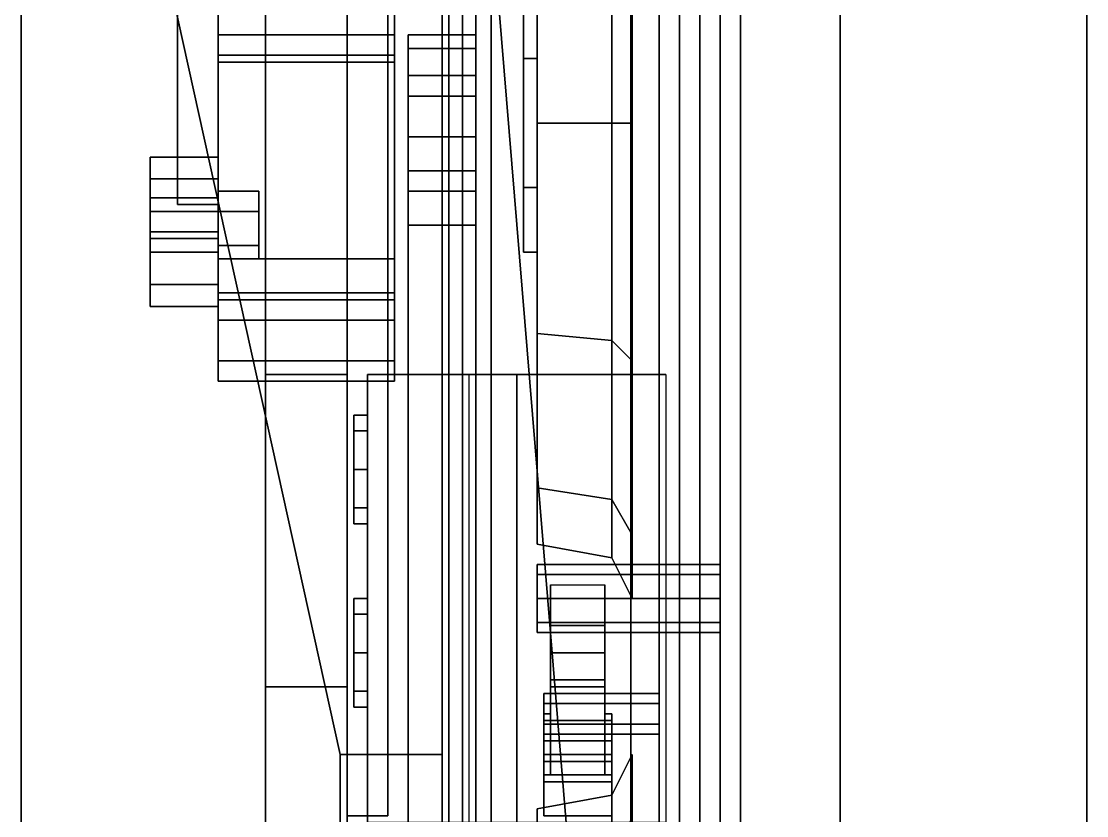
# Model space of a CAD drawing. Header units: millimetres. Extents: x -1.6 to 3, y -15.4 to 27.7.
# Drawn here: x -1.57 to 0, y 1.65 to 2.82 of the extents above; entities that cross this region are included whole.
import ezdxf

# ---------------------------------------------------------------- set-up
doc = ezdxf.new("R2010")
doc.units = ezdxf.units.MM
for name, color, linetype in [('b2', 1, 'Continuous'), ('s2', 5, 'Continuous'), ('wheels', 2, 'Continuous')]:
    doc.layers.add(name, color=color, linetype=linetype)

msp = doc.modelspace()

# ---------------------------------------------------------------- linework, layer by layer
for points in [[(-0.63, 6.07, 0.8), (-0.63, -6.25, 0.8), (-0.63, -6.25, 1.35), (-0.63, 6.07, 1.35)], [(-0.63, 6.07, 1.35), (-0.63, -6.25, 1.35), (-0.51, -6.25, 1.35), (-0.51, 6.07, 1.35)], [(-0.51, -6.25, 1.35), (-0.51, -6.25, 0.8), (-0.51, 6.07, 0.8), (-0.51, 6.07, 1.35)], [(-1.1, 1.74, 2.08), (-1.1, 0.9, 2.08), (-1.57, -4.62, 2.08), (-1.57, 3.87, 2.08)], [(-1.57, -4.62, 2.08), (-1.57, -4.62, 2.14), (-1.57, 3.87, 2.14), (-1.57, 3.87, 2.08)], [(-1.57, 3.87, 2.14), (-1.57, -4.62, 2.14), (-1.1, 0.9, 2.14), (-1.1, 1.74, 2.14)], [(-0.95, 3.87, 2.08), (-0.95, 1.74, 2.08), (-1.1, 1.74, 2.08), (-1.57, 3.87, 2.08)], [(-1.57, 3.87, 2.14), (-1.1, 1.74, 2.14), (-0.95, 1.74, 2.14), (-0.95, 3.87, 2.14)], [(-0.95, 3.87, 2.14), (-0.95, 1.74, 2.14), (-0.95, 1.74, 2.08), (-0.95, 3.87, 2.08)], [(-0.51, 3.59, 0.5), (-0.51, -5.52, 0.5), (-0.63, -5.52, 0.5), (-0.63, 3.59, 0.5)], [(-0.63, 3.59, 0.5), (-0.63, -5.52, 0.5), (-0.63, -5.52, 0.8), (-0.63, 3.59, 0.8)], [(-0.51, -5.52, 0.8), (-0.51, -5.52, 0.5), (-0.51, 3.59, 0.5), (-0.51, 3.59, 0.8)], [(-0.8777, 2.98, 3.4135), (-0.95, 2.98, 3.05), (-0.95, -4.62, 3.05), (-0.8777, -4.62, 3.4135)], [(-0.95, 2.98, 3.05), (-0.8777, 2.98, 2.6865), (-0.8777, -4.62, 2.6865), (-0.95, -4.62, 3.05)], [(-0.92, 2.98, 3.33), (-0.94, 2.98, 3.31), (-0.94, -4.36, 3.31), (-0.92, -4.36, 3.33)], [(-0.94, 2.98, 3.31), (-0.92, 2.98, 3.29), (-0.92, -4.36, 3.29), (-0.94, -4.36, 3.31)], [(-0.9, 2.98, 3.31), (-0.92, 2.98, 3.33), (-0.92, -4.36, 3.33), (-0.9, -4.36, 3.31)], [(-0.92, 2.98, 3.29), (-0.9, 2.98, 3.31), (-0.9, -4.36, 3.31), (-0.92, -4.36, 3.29)], [(-0.6718, 2.98, 3.7218), (-0.8777, 2.98, 3.4135), (-0.7598, 1.55, 3.59), (-0.6718, 1.55, 3.7218)], [(-0.8777, 2.98, 2.6865), (-0.6718, 2.98, 2.3782), (-0.6718, -4.62, 2.3782), (-0.8777, -4.62, 2.6865)], [(-0.8777, 2.98, 3.4135), (-0.8777, -4.62, 3.4135), (-0.7598, 0.55, 3.59), (-0.7598, 1.55, 3.59)], [(-0.3635, 2.98, 3.9277), (-0.6718, 2.98, 3.7218), (-0.6718, 1.55, 3.7218), (-0.3635, 1.55, 3.9277)], [(-0.6718, 2.98, 2.3782), (-0.3635, 2.98, 2.1723), (-0.3635, -4.62, 2.1723), (-0.6718, -4.62, 2.3782)], [(0, 2.98, 4), (-0.3635, 2.98, 3.9277), (-0.3635, 1.55, 3.9277), (0, 1.55, 4)], [(-0.3635, 2.98, 2.1723), (0, 2.98, 2.1), (0, -4.62, 2.1), (-0.3635, -4.62, 2.1723)], [(0, 2.98, 2.1), (0.3635, 2.98, 2.1723), (0.3635, -4.62, 2.1723), (0, -4.62, 2.1)], [(-1.06, 2.2166, 3.1166), (-1.06, 2.24, 3.06), (-1.08, 2.24, 3.06), (-1.08, 2.2166, 3.1166)], [(-1.06, 2.24, 3.06), (-1.06, 2.2166, 3.0034), (-1.08, 2.2166, 3.0034), (-1.08, 2.24, 3.06)], [(-1.08, 2.16, 3.14), (-1.08, 2.2166, 3.1166), (-1.08, 2.24, 3.06), (-1.08, 2.1034, 3.1166)], [(-1.08, 2.1034, 3.1166), (-1.08, 2.24, 3.06), (-1.08, 2.2166, 3.0034), (-1.08, 2.08, 3.06)], [(-1.06, 2.16, 3.14), (-1.06, 2.2166, 3.1166), (-1.08, 2.2166, 3.1166), (-1.08, 2.16, 3.14)], [(-1.06, 2.2166, 3.0034), (-1.06, 2.16, 2.98), (-1.08, 2.16, 2.98), (-1.08, 2.2166, 3.0034)], [(-1.08, 2.08, 3.06), (-1.08, 2.2166, 3.0034), (-1.08, 2.16, 2.98), (-1.08, 2.1034, 3.0034)], [(-1.06, 2.1034, 3.1166), (-1.06, 2.16, 3.14), (-1.08, 2.16, 3.14), (-1.08, 2.1034, 3.1166)], [(-1.06, 2.16, 2.98), (-1.06, 2.1034, 3.0034), (-1.08, 2.1034, 3.0034), (-1.08, 2.16, 2.98)], [(-1.06, 2.08, 3.06), (-1.06, 2.1034, 3.1166), (-1.08, 2.1034, 3.1166), (-1.08, 2.08, 3.06)], [(-1.06, 2.1034, 3.0034), (-1.06, 2.08, 3.06), (-1.08, 2.08, 3.06), (-1.08, 2.1034, 3.0034)], [(-1.08, 1.8334, 3.1166), (-1.08, 1.97, 3.06), (-1.08, 1.9466, 3.0034), (-1.08, 1.81, 3.06)], [(-1.08, 1.89, 3.14), (-1.08, 1.9466, 3.1166), (-1.08, 1.97, 3.06), (-1.08, 1.8334, 3.1166)], [(-1.06, 1.97, 3.06), (-1.06, 1.9466, 3.0034), (-1.08, 1.9466, 3.0034), (-1.08, 1.97, 3.06)], [(-1.06, 1.9466, 3.1166), (-1.06, 1.97, 3.06), (-1.08, 1.97, 3.06), (-1.08, 1.9466, 3.1166)], [(-1.08, 1.81, 3.06), (-1.08, 1.9466, 3.0034), (-1.08, 1.89, 2.98), (-1.08, 1.8334, 3.0034)], [(-1.06, 1.9466, 3.0034), (-1.06, 1.89, 2.98), (-1.08, 1.89, 2.98), (-1.08, 1.9466, 3.0034)], [(-1.06, 1.89, 3.14), (-1.06, 1.9466, 3.1166), (-1.08, 1.9466, 3.1166), (-1.08, 1.89, 3.14)], [(-1.06, 1.89, 2.98), (-1.06, 1.8334, 3.0034), (-1.08, 1.8334, 3.0034), (-1.08, 1.89, 2.98)], [(-1.06, 1.8334, 3.1166), (-1.06, 1.89, 3.14), (-1.08, 1.89, 3.14), (-1.08, 1.8334, 3.1166)], [(-1.06, 1.8334, 3.0034), (-1.06, 1.81, 3.06), (-1.08, 1.81, 3.06), (-1.08, 1.8334, 3.0034)], [(-1.06, 1.81, 3.06), (-1.06, 1.8334, 3.1166), (-1.08, 1.8334, 3.1166), (-1.08, 1.81, 3.06)], [(-0.95, 1.74, 2.08), (-0.95, 1.74, 2.14), (-1.1, 1.74, 2.14), (-1.1, 1.74, 2.08)], [(-1.1, 1.74, 2.14), (-1.1, 0.9, 2.14), (-1.1, 0.9, 2.08), (-1.1, 1.74, 2.08)]]:
    msp.add_3dface(points)
at = {"color": 1}
for points in [[(-1.06, 2.3, 2.65), (-1.06, 1.64, 2.65), (-1.06, 1.64, 3.22), (-1.06, 2.3, 3.22)], [(-1.06, 2.3, 3.22), (-1.06, 1.64, 3.22), (-0.91, 1.64, 3.22), (-0.91, 2.3, 3.22)], [(-0.91, 2.3, 3.22), (-0.84, 2.3, 2.33), (-1.06, 2.3, 2.65), (-1.06, 2.3, 3.22)], [(-0.84, 2.3, 2.33), (-0.84, 1.64, 2.33), (-1.06, 1.64, 2.65), (-1.06, 2.3, 2.65)], [(-0.91, 2.3, 3.22), (-0.62, 2.3, 2.33), (-0.84, 2.3, 2.33), (-0.91, 2.3, 3.22)], [(-0.62, 2.3, 2.33), (-0.62, 1.64, 2.33), (-0.84, 1.64, 2.33), (-0.84, 2.3, 2.33)]]:
    msp.add_3dface(points, dxfattribs=at)
at = {"layer": 'b2'}
for points in [[(-1.21, 3.59, 0.91), (-1.21, 1.84, 0.91), (-1.09, 1.84, 0.91), (-1.09, 3.59, 0.91)], [(-1.21, 3.51, 0.98), (-1.21, 1.84, 0.91), (-1.21, 3.59, 0.91), (-1.21, 3.59, 0.98)], [(-1.09, 3.59, 0.91), (-1.09, 1.84, 0.91), (-1.09, 3.51, 0.98), (-1.09, 3.59, 0.98)], [(-1.21, 1.63, 1.02), (-1.21, 1.84, 0.91), (-1.21, 3.51, 0.98), (-1.21, 3.39, 1.02)], [(-1.09, 3.51, 0.98), (-1.09, 1.84, 0.91), (-1.09, 1.63, 1.02), (-1.09, 3.39, 1.02)], [(-1.09, 3.39, 1.02), (-1.09, 1.63, 1.02), (-1.21, 1.63, 1.02), (-1.21, 3.39, 1.02)], [(-1.09, 3.07, 1.44), (-1.09, 1.65, 1.44), (-1.03, 1.65, 1.44), (-1.03, 3.07, 1.44)], [(-1.03, 3.07, 1.5), (-1.03, 1.65, 1.5), (-1.09, 1.65, 1.5), (-1.09, 3.07, 1.5)], [(-1.09, 3.07, 1.5), (-1.09, 1.65, 1.5), (-1.09, 1.65, 1.44), (-1.09, 3.07, 1.44)], [(-1.03, 1.65, 1.44), (-1.03, 1.65, 1.5), (-1.03, 3.07, 1.5), (-1.03, 3.07, 1.44)], [(-1.34, 3.05, 0.42), (-1.34, 2.55, 0.44), (-1.28, 2.55, 0.44), (-1.28, 3.05, 0.42)], [(-1.34, 3.0497, 0.45), (-1.34, 2.55, 0.47), (-1.34, 2.55, 0.44), (-1.34, 3.05, 0.42)], [(-1.28, 3.0497, 0.45), (-1.28, 2.55, 0.47), (-1.34, 2.55, 0.47), (-1.34, 3.0497, 0.45)], [(-1.28, 2.55, 0.44), (-1.28, 2.55, 0.47), (-1.28, 3.0497, 0.45), (-1.28, 3.05, 0.42)], [(-1.02, 2.84, 0.81), (-1.02, 2.8, 0.81), (-1.28, 2.8, 0.81), (-1.28, 2.84, 0.81)], [(-1.28, 2.84, 0.61), (-1.28, 2.47, 0.61), (-1.02, 2.47, 0.61), (-1.02, 2.84, 0.61)], [(-1.28, 2.42, 0.81), (-1.28, 2.47, 0.61), (-1.28, 2.84, 0.61), (-1.28, 2.84, 0.81)], [(-1.02, 2.84, 0.61), (-1.02, 2.47, 0.61), (-1.02, 2.42, 0.81), (-1.02, 2.84, 0.81)], [(-1.28, 2.8, 0.89), (-1.28, 2.76, 0.87), (-1.02, 2.76, 0.87), (-1.02, 2.8, 0.89)], [(-1.28, 2.29, 0.89), (-1.28, 2.38, 0.87), (-1.28, 2.76, 0.87), (-1.28, 2.8, 0.89)], [(-1.28, 2.76, 0.84), (-1.28, 2.8, 0.81), (-1.02, 2.8, 0.81), (-1.02, 2.76, 0.84)], [(-1.28, 2.41, 0.84), (-1.28, 2.42, 0.81), (-1.28, 2.8, 0.81), (-1.28, 2.76, 0.84)], [(-1.28, 2.77, 1.07), (-1.28, 2.8, 1.04), (-1.02, 2.8, 1.04), (-1.02, 2.77, 1.07)], [(-1.28, 2.32, 1.07), (-1.28, 2.29, 1.04), (-1.28, 2.8, 1.04), (-1.28, 2.77, 1.07)], [(-1.28, 2.8, 1.04), (-1.28, 2.8, 0.89), (-1.02, 2.8, 0.89), (-1.02, 2.8, 1.04)], [(-1.28, 2.29, 1.04), (-1.28, 2.29, 0.89), (-1.28, 2.8, 0.89), (-1.28, 2.8, 1.04)], [(-1.02, 2.76, 0.87), (-1.02, 2.38, 0.87), (-1.02, 2.29, 0.89), (-1.02, 2.8, 0.89)], [(-1.02, 2.8, 0.81), (-1.02, 2.42, 0.81), (-1.02, 2.41, 0.84), (-1.02, 2.76, 0.84)], [(-1.02, 2.8, 1.04), (-1.02, 2.29, 1.04), (-1.02, 2.32, 1.07), (-1.02, 2.77, 1.07)], [(-1.02, 2.8, 0.89), (-1.02, 2.29, 0.89), (-1.02, 2.29, 1.04), (-1.02, 2.8, 1.04)], [(-1, 2.65, 0.21), (-1, 2.71, 0.21), (-1, 2.8, 0.37), (-1, 2.74, 0.44)], [(-1, 2.71, 0.21), (-1, 2.78, 0.25), (-1, 2.8, 0.31), (-1, 2.8, 0.37)], [(-1, 2.8, 0.37), (-1, 2.8, 0.31), (-0.9, 2.8, 0.31), (-0.9, 2.8, 0.37)], [(-1, 2.8, 0.31), (-1, 2.78, 0.25), (-0.9, 2.78, 0.25), (-0.9, 2.8, 0.31)], [(-1, 2.74, 0.44), (-1, 2.8, 0.37), (-0.9, 2.8, 0.37), (-0.9, 2.74, 0.44)], [(-0.9, 2.8, 0.37), (-0.9, 2.71, 0.21), (-0.9, 2.65, 0.21), (-0.9, 2.74, 0.44)], [(-0.9, 2.8, 0.31), (-0.9, 2.78, 0.25), (-0.9, 2.71, 0.21), (-0.9, 2.8, 0.37)], [(-0.9, 2.71, 0.21), (-0.9, 2.78, 0.25), (-1, 2.78, 0.25), (-1, 2.71, 0.21)], [(-1.02, 2.77, 1.07), (-1.02, 2.32, 1.07), (-1.28, 2.32, 1.07), (-1.28, 2.77, 1.07)], [(-1.28, 2.76, 0.87), (-1.28, 2.76, 0.84), (-1.02, 2.76, 0.84), (-1.02, 2.76, 0.87)], [(-1.28, 2.38, 0.87), (-1.28, 2.41, 0.84), (-1.28, 2.76, 0.84), (-1.28, 2.76, 0.87)], [(-1.02, 2.76, 0.84), (-1.02, 2.41, 0.84), (-1.02, 2.38, 0.87), (-1.02, 2.76, 0.87)], [(-1, 2.6, 0.23), (-1, 2.65, 0.21), (-1, 2.74, 0.44), (-1, 2.6, 0.44)], [(-1, 2.6, 0.44), (-1, 2.74, 0.44), (-0.9, 2.74, 0.44), (-0.9, 2.6, 0.44)], [(-0.9, 2.74, 0.44), (-0.9, 2.65, 0.21), (-0.9, 2.6, 0.23), (-0.9, 2.6, 0.44)], [(-0.9, 2.65, 0.21), (-0.9, 2.71, 0.21), (-1, 2.71, 0.21), (-1, 2.65, 0.21)], [(-0.9, 2.6, 0.23), (-0.9, 2.65, 0.21), (-1, 2.65, 0.21), (-1, 2.6, 0.23)], [(-1.38, 2.4, 0.71), (-1.38, 2.5878, 0.6322), (-1.38, 2.62, 0.71), (-1.38, 2.4322, 0.7878)], [(-1.38, 2.4322, 0.7878), (-1.38, 2.62, 0.71), (-1.38, 2.5878, 0.7878), (-1.38, 2.51, 0.82)], [(-1.38, 2.62, 0.71), (-1.38, 2.5878, 0.6322), (-1.28, 2.5878, 0.6322), (-1.28, 2.62, 0.71)], [(-1.38, 2.5878, 0.7878), (-1.38, 2.62, 0.71), (-1.28, 2.62, 0.71), (-1.28, 2.5878, 0.7878)], [(-1, 2.57, 0.26), (-1, 2.6, 0.23), (-1, 2.6, 0.44), (-1, 2.57, 0.39)], [(-0.9, 2.57, 0.26), (-0.9, 2.6, 0.23), (-1, 2.6, 0.23), (-1, 2.57, 0.26)], [(-1, 2.57, 0.39), (-1, 2.6, 0.44), (-0.9, 2.6, 0.44), (-0.9, 2.57, 0.39)], [(-0.9, 2.6, 0.44), (-0.9, 2.6, 0.23), (-0.9, 2.57, 0.26), (-0.9, 2.57, 0.39)], [(-1.38, 2.4322, 0.6322), (-1.38, 2.51, 0.6), (-1.38, 2.5878, 0.6322), (-1.38, 2.4, 0.71)], [(-1.38, 2.5878, 0.6322), (-1.38, 2.51, 0.6), (-1.28, 2.51, 0.6), (-1.28, 2.5878, 0.6322)], [(-1.38, 2.51, 0.82), (-1.38, 2.5878, 0.7878), (-1.28, 2.5878, 0.7878), (-1.28, 2.51, 0.82)], [(-1.38, 2.5, 0.4154), (-1.38, 2.54, 0.4154), (-1.38, 2.56, 0.45), (-1.38, 2.48, 0.45)], [(-1.38, 2.48, 0.45), (-1.38, 2.56, 0.45), (-1.38, 2.54, 0.4846), (-1.38, 2.5, 0.4846)], [(-1.38, 2.56, 0.45), (-1.38, 2.54, 0.4154), (-1.28, 2.54, 0.4154), (-1.28, 2.56, 0.45)], [(-1.38, 2.54, 0.4846), (-1.38, 2.56, 0.45), (-1.28, 2.56, 0.45), (-1.28, 2.54, 0.4846)], [(-1.22, 2.54, 0.41), (-1.22, 2.57, 0.44), (-1.28, 2.57, 0.44), (-1.28, 2.54, 0.41)], [(-1.28, 2.54, 0.41), (-1.28, 2.57, 0.44), (-1.28, 2.47, 0.44), (-1.28, 2.49, 0.41)], [(-1.22, 2.57, 0.44), (-1.22, 2.57, 0.61), (-1.28, 2.57, 0.61), (-1.28, 2.57, 0.44)], [(-1.28, 2.57, 0.44), (-1.28, 2.57, 0.61), (-1.28, 2.47, 0.61), (-1.28, 2.47, 0.44)], [(-1.22, 2.47, 0.44), (-1.22, 2.57, 0.44), (-1.22, 2.54, 0.41), (-1.22, 2.49, 0.41)], [(-1.22, 2.47, 0.61), (-1.22, 2.57, 0.61), (-1.22, 2.57, 0.44), (-1.22, 2.47, 0.44)], [(-1, 2.52, 0.29), (-1, 2.57, 0.26), (-1, 2.57, 0.39), (-1, 2.52, 0.37)], [(-0.9, 2.52, 0.29), (-0.9, 2.57, 0.26), (-1, 2.57, 0.26), (-1, 2.52, 0.29)], [(-1, 2.52, 0.37), (-1, 2.57, 0.39), (-0.9, 2.57, 0.39), (-0.9, 2.52, 0.37)], [(-0.9, 2.57, 0.39), (-0.9, 2.57, 0.26), (-0.9, 2.52, 0.29), (-0.9, 2.52, 0.37)], [(-1.38, 2.54, 0.4154), (-1.38, 2.5, 0.4154), (-1.28, 2.5, 0.4154), (-1.28, 2.54, 0.4154)], [(-1.38, 2.5, 0.4846), (-1.38, 2.54, 0.4846), (-1.28, 2.54, 0.4846), (-1.28, 2.5, 0.4846)], [(-1.22, 2.49, 0.41), (-1.22, 2.54, 0.41), (-1.28, 2.54, 0.41), (-1.28, 2.49, 0.41)], [(-1, 1.39, 0.37), (-1, 1.39, 0.29), (-1, 2.52, 0.29), (-1, 2.52, 0.37)], [(-1, 2.52, 0.29), (-1, 1.39, 0.29), (-0.9, 1.39, 0.29), (-0.9, 2.52, 0.29)], [(-0.9, 2.52, 0.37), (-0.9, 1.39, 0.37), (-1, 1.39, 0.37), (-1, 2.52, 0.37)], [(-0.9, 2.52, 0.29), (-0.9, 1.39, 0.29), (-0.9, 1.39, 0.37), (-0.9, 2.52, 0.37)], [(-1.38, 2.51, 0.6), (-1.38, 2.4322, 0.6322), (-1.28, 2.4322, 0.6322), (-1.28, 2.51, 0.6)], [(-1.38, 2.4322, 0.7878), (-1.38, 2.51, 0.82), (-1.28, 2.51, 0.82), (-1.28, 2.4322, 0.7878)], [(-1.38, 2.5, 0.4154), (-1.38, 2.48, 0.45), (-1.28, 2.48, 0.45), (-1.28, 2.5, 0.4154)], [(-1.38, 2.48, 0.45), (-1.38, 2.5, 0.4846), (-1.28, 2.5, 0.4846), (-1.28, 2.48, 0.45)], [(-1.28, 2.49, 0.41), (-1.28, 2.47, 0.44), (-1.22, 2.47, 0.44), (-1.22, 2.49, 0.41)], [(-1.28, 2.47, 0.44), (-1.28, 2.47, 0.61), (-1.22, 2.47, 0.61), (-1.22, 2.47, 0.44)], [(-1.02, 2.42, 0.81), (-1.02, 2.47, 0.61), (-1.28, 2.47, 0.61), (-1.28, 2.42, 0.81)], [(-1.21, 2.47, 0.61), (-1.21, 2.3, 0.62), (-1.09, 2.3, 0.62), (-1.09, 2.47, 0.61)], [(-1.21, 2.3, 0.77), (-1.21, 2.3, 0.62), (-1.21, 2.47, 0.61), (-1.21, 2.42, 0.81)], [(-1.09, 2.47, 0.61), (-1.09, 2.3, 0.62), (-1.09, 2.3, 0.77), (-1.09, 2.42, 0.81)], [(-1.38, 2.4322, 0.6322), (-1.38, 2.4, 0.71), (-1.28, 2.4, 0.71), (-1.28, 2.4322, 0.6322)], [(-1.38, 2.4, 0.71), (-1.38, 2.4322, 0.7878), (-1.28, 2.4322, 0.7878), (-1.28, 2.4, 0.71)], [(-1.02, 2.41, 0.84), (-1.02, 2.42, 0.81), (-1.28, 2.42, 0.81), (-1.28, 2.41, 0.84)], [(-1.09, 2.42, 0.81), (-1.09, 2.3, 0.77), (-1.21, 2.3, 0.77), (-1.21, 2.42, 0.81)], [(-1.02, 2.38, 0.87), (-1.02, 2.41, 0.84), (-1.28, 2.41, 0.84), (-1.28, 2.38, 0.87)], [(-1.02, 2.29, 0.89), (-1.02, 2.38, 0.87), (-1.28, 2.38, 0.87), (-1.28, 2.29, 0.89)], [(-1.02, 2.32, 1.07), (-1.02, 2.29, 1.04), (-1.28, 2.29, 1.04), (-1.28, 2.32, 1.07)], [(-1.21, 2.3, 0.62), (-1.21, -0.16, 0.34), (-1.09, -0.16, 0.34), (-1.09, 2.3, 0.62)], [(-1.21, -0.16, 0.51), (-1.21, -0.16, 0.34), (-1.21, 2.3, 0.62), (-1.21, 2.3, 0.77)], [(-1.09, 2.3, 0.77), (-1.09, -0.16, 0.51), (-1.21, -0.16, 0.51), (-1.21, 2.3, 0.77)], [(-1.09, 2.3, 0.62), (-1.09, -0.16, 0.34), (-1.09, -0.16, 0.51), (-1.09, 2.3, 0.77)], [(-1.02, 2.29, 1.04), (-1.02, 2.29, 0.89), (-1.28, 2.29, 0.89), (-1.28, 2.29, 1.04)], [(-1.21, 1.84, 0.91), (-1.21, 1.63, 0.96), (-1.09, 1.63, 0.96), (-1.09, 1.84, 0.91)], [(-1.21, 1.63, 1.02), (-1.21, 1.63, 0.96), (-1.21, 1.84, 0.91), (-1.21, 1.63, 1.02)], [(-1.09, 1.84, 0.91), (-1.09, 1.63, 0.96), (-1.09, 1.63, 1.02)]]:
    msp.add_3dface(points, dxfattribs=at)
at = {"layer": 's2'}
for points in [[(-0.57, 3.56, 0.15), (-0.6, 3.56, 0.18), (-0.6, -5.02, 0.18), (-0.57, -5.02, 0.15)], [(-0.6, 3.56, 0.18), (-0.57, 3.56, 0.21), (-0.57, -5.02, 0.21), (-0.6, -5.02, 0.18)], [(-0.54, 3.56, 0.18), (-0.57, 3.56, 0.15), (-0.57, -5.02, 0.15), (-0.54, -5.02, 0.18)], [(-0.57, 3.56, 0.21), (-0.54, 3.56, 0.18), (-0.54, -5.02, 0.18), (-0.57, -5.02, 0.21)], [(-0.81, 2.02, 0.18), (-0.81, 2.0054, 0.1446), (-0.54, 2.0054, 0.1446), (-0.54, 2.02, 0.18)], [(-0.81, 2.0054, 0.2154), (-0.81, 2.02, 0.18), (-0.54, 2.02, 0.18), (-0.54, 2.0054, 0.2154)], [(-0.54, 1.97, 0.23), (-0.54, 2.0054, 0.2154), (-0.54, 2.02, 0.18), (-0.54, 1.9346, 0.2154)], [(-0.54, 1.9346, 0.2154), (-0.54, 2.02, 0.18), (-0.54, 2.0054, 0.1446), (-0.54, 1.92, 0.18)], [(-0.81, 1.97, 0.23), (-0.81, 2.0054, 0.2154), (-0.54, 2.0054, 0.2154), (-0.54, 1.97, 0.23)], [(-0.81, 2.0054, 0.1446), (-0.81, 1.97, 0.13), (-0.54, 1.97, 0.13), (-0.54, 2.0054, 0.1446)], [(-0.54, 1.92, 0.18), (-0.54, 2.0054, 0.1446), (-0.54, 1.97, 0.13), (-0.54, 1.9346, 0.1446)], [(-0.79, 1.84, 0.42), (-0.79, 1.92, 0.21), (-0.79, 1.99, 0.21), (-0.79, 1.93, 0.61)], [(-0.79, 1.93, 0.61), (-0.79, 1.99, 0.21), (-0.71, 1.99, 0.21), (-0.71, 1.93, 0.61)], [(-0.71, 1.99, 0.21), (-0.71, 1.92, 0.21), (-0.71, 1.84, 0.42), (-0.71, 1.93, 0.61)], [(-0.81, 1.9346, 0.2154), (-0.81, 1.97, 0.23), (-0.54, 1.97, 0.23), (-0.54, 1.9346, 0.2154)], [(-0.81, 1.97, 0.13), (-0.81, 1.9346, 0.1446), (-0.54, 1.9346, 0.1446), (-0.54, 1.97, 0.13)], [(-0.81, 1.9346, 0.1446), (-0.81, 1.92, 0.18), (-0.54, 1.92, 0.18), (-0.54, 1.9346, 0.1446)], [(-0.81, 1.92, 0.18), (-0.81, 1.9346, 0.2154), (-0.54, 1.9346, 0.2154), (-0.54, 1.92, 0.18)], [(-0.79, 1.79, 0.37), (-0.79, 1.84, 0.42), (-0.79, 1.93, 0.61), (-0.79, 1.89, 0.8)], [(-0.79, 1.89, 0.8), (-0.79, 1.93, 0.61), (-0.71, 1.93, 0.61), (-0.71, 1.89, 0.8)], [(-0.71, 1.84, 0.42), (-0.71, 1.92, 0.21), (-0.79, 1.92, 0.21), (-0.79, 1.84, 0.42)], [(-0.71, 1.93, 0.61), (-0.71, 1.84, 0.42), (-0.71, 1.79, 0.37), (-0.71, 1.89, 0.8)], [(-0.79, 1.74, 1.11), (-0.79, 1.83, 0.86), (-0.79, 1.89, 0.8), (-0.79, 1.85, 1.12)], [(-0.79, 1.85, 1.12), (-0.79, 1.89, 0.8), (-0.71, 1.89, 0.8), (-0.71, 1.85, 1.12)], [(-0.79, 1.71, 0.36), (-0.79, 1.79, 0.37), (-0.79, 1.89, 0.8), (-0.79, 1.79, 0.56)], [(-0.79, 1.8, 0.7), (-0.79, 1.79, 0.56), (-0.79, 1.89, 0.8), (-0.79, 1.83, 0.86)], [(-0.71, 1.89, 0.8), (-0.71, 1.83, 0.86), (-0.71, 1.74, 1.11), (-0.71, 1.85, 1.12)], [(-0.71, 1.89, 0.8), (-0.71, 1.79, 0.37), (-0.71, 1.71, 0.36), (-0.71, 1.79, 0.56)], [(-0.71, 1.89, 0.8), (-0.71, 1.79, 0.56), (-0.71, 1.8, 0.7), (-0.71, 1.83, 0.86)], [(-0.71, 1.85, 1.12), (-0.71, 1.74, 1.11), (-0.79, 1.74, 1.11), (-0.79, 1.85, 1.12)], [(-0.71, 1.79, 0.37), (-0.71, 1.84, 0.42), (-0.79, 1.84, 0.42), (-0.79, 1.79, 0.37)], [(-0.8, 1.815, 1.076), (-0.8, 1.83, 1.05), (-0.63, 1.83, 1.05), (-0.63, 1.815, 1.076)], [(-0.8, 1.83, 1.05), (-0.8, 1.815, 1.024), (-0.63, 1.815, 1.024), (-0.63, 1.83, 1.05)], [(-0.79, 1.74, 1.11), (-0.79, 1.77, 0.87), (-0.79, 1.83, 0.86), (-0.79, 1.74, 1.11)], [(-0.79, 1.77, 0.87), (-0.79, 1.8, 0.7), (-0.79, 1.83, 0.86)], [(-0.71, 1.83, 0.86), (-0.71, 1.77, 0.87), (-0.71, 1.74, 1.11)], [(-0.71, 1.83, 0.86), (-0.71, 1.8, 0.7), (-0.71, 1.77, 0.87), (-0.71, 1.83, 0.86)], [(-0.63, 1.785, 1.076), (-0.63, 1.815, 1.076), (-0.63, 1.83, 1.05), (-0.63, 1.77, 1.05)], [(-0.63, 1.77, 1.05), (-0.63, 1.83, 1.05), (-0.63, 1.815, 1.024), (-0.63, 1.785, 1.024)], [(-0.8, 1.785, 1.076), (-0.8, 1.815, 1.076), (-0.63, 1.815, 1.076), (-0.63, 1.785, 1.076)], [(-0.8, 1.815, 1.024), (-0.8, 1.785, 1.024), (-0.63, 1.785, 1.024), (-0.63, 1.815, 1.024)], [(-0.8, 1.7, 0.34), (-0.8, 1.71, 0.36), (-0.8, 1.79, 0.56), (-0.8, 1.8, 0.7)], [(-0.8, 1.65, 0.35), (-0.8, 1.7, 0.34), (-0.8, 1.8, 0.7), (-0.8, 1.73, 0.54)], [(-0.8, 1.77, 0.87), (-0.8, 1.8, 0.7), (-0.79, 1.8, 0.7), (-0.79, 1.77, 0.87)], [(-0.8, 1.8, 0.7), (-0.8, 1.79, 0.56), (-0.79, 1.79, 0.56), (-0.79, 1.8, 0.7)], [(-0.8, 1.73, 0.54), (-0.8, 1.8, 0.7), (-0.8, 1.77, 0.87), (-0.8, 1.74, 0.65)], [(-0.8, 1.79, 0.56), (-0.8, 1.71, 0.36), (-0.79, 1.71, 0.36), (-0.79, 1.79, 0.56)], [(-0.71, 1.71, 0.36), (-0.71, 1.79, 0.37), (-0.79, 1.79, 0.37), (-0.79, 1.71, 0.36)], [(-0.71, 1.77, 0.87), (-0.71, 1.8, 0.7), (-0.7, 1.8, 0.7), (-0.7, 1.77, 0.87)], [(-0.71, 1.8, 0.7), (-0.71, 1.79, 0.56), (-0.7, 1.79, 0.56), (-0.7, 1.8, 0.7)], [(-0.7, 1.71, 0.36), (-0.7, 1.79, 0.56), (-0.71, 1.79, 0.56), (-0.71, 1.71, 0.36)], [(-0.7, 1.79, 0.56), (-0.7, 1.71, 0.36), (-0.7, 1.7, 0.34), (-0.7, 1.8, 0.7)], [(-0.7, 1.8, 0.7), (-0.7, 1.7, 0.34), (-0.7, 1.65, 0.35), (-0.7, 1.73, 0.54)], [(-0.7, 1.77, 0.87), (-0.7, 1.8, 0.7), (-0.7, 1.73, 0.54), (-0.7, 1.74, 0.65)], [(-0.8, 1.77, 1.05), (-0.8, 1.785, 1.076), (-0.63, 1.785, 1.076), (-0.63, 1.77, 1.05)], [(-0.8, 1.785, 1.024), (-0.8, 1.77, 1.05), (-0.63, 1.77, 1.05), (-0.63, 1.785, 1.024)], [(-0.8, 1.74, 0.65), (-0.8, 1.77, 0.87), (-0.8, 1.76, 0.91), (-0.8, 1.74, 0.78)], [(-0.8, 1.76, 0.91), (-0.8, 1.77, 0.87), (-0.7, 1.77, 0.87), (-0.7, 1.76, 0.91)], [(-0.8, 1.74, 0.78), (-0.8, 1.76, 0.91), (-0.8, 1.7, 0.91), (-0.8, 1.74, 0.78)], [(-0.8, 1.7, 0.91), (-0.8, 1.76, 0.91), (-0.7, 1.76, 0.91), (-0.7, 1.7, 0.91)], [(-0.71, 1.74, 1.11), (-0.71, 1.77, 0.87), (-0.79, 1.77, 0.87), (-0.79, 1.74, 1.11)], [(-0.7, 1.76, 0.91), (-0.7, 1.77, 0.87), (-0.7, 1.74, 0.65), (-0.7, 1.74, 0.78)], [(-0.7, 1.7, 0.91), (-0.7, 1.76, 0.91), (-0.7, 1.74, 0.78)], [(-0.8, 1.74, 0.78), (-0.8, 1.7, 0.91), (-0.7, 1.7, 0.91), (-0.7, 1.74, 0.78)], [(-0.7, 1.74, 0.78), (-0.7, 1.74, 0.65), (-0.8, 1.74, 0.65), (-0.8, 1.74, 0.78)], [(-0.7, 1.74, 0.78), (-0.7, 1.74, 0.78), (-0.8, 1.74, 0.78)], [(-0.7, 1.74, 0.65), (-0.7, 1.73, 0.54), (-0.8, 1.73, 0.54), (-0.8, 1.74, 0.65)], [(-0.7, 1.73, 0.54), (-0.7, 1.65, 0.35), (-0.8, 1.65, 0.35), (-0.8, 1.73, 0.54)], [(-0.7, 1.7, 0.34), (-0.7, 1.71, 0.36), (-0.8, 1.71, 0.36), (-0.8, 1.7, 0.34)], [(-0.7, 1.65, 0.35), (-0.7, 1.7, 0.34), (-0.8, 1.7, 0.34), (-0.8, 1.65, 0.35)]]:
    msp.add_3dface(points, dxfattribs=at)
at = {"layer": 'wheels'}
for points in [[(-0.67, 3.37, 0.7), (-0.67, 2.0638, 1.05), (-0.67, 1.97, 0.7), (-0.67, 3.2762, 0.35)], [(-0.67, 3.2762, 1.05), (-0.67, 2.32, 1.3062), (-0.67, 2.0638, 1.05), (-0.67, 3.37, 0.7)], [(-0.81, 2.86, 0.7), (-0.81, 2.765, 0.8645), (-0.81, 3.2069, 1.01), (-0.81, 3.29, 0.7)], [(-0.67, 3.2762, 0.35), (-0.67, 1.97, 0.7), (-0.67, 2.0638, 0.35), (-0.67, 3.02, 0.0938)], [(-0.67, 3.02, 1.3062), (-0.67, 2.67, 1.4), (-0.67, 2.32, 1.3062), (-0.67, 3.2762, 1.05)], [(-0.81, 2.765, 0.8645), (-0.81, 2.765, 0.8645), (-0.81, 2.98, 1.2369), (-0.81, 3.2069, 1.01)], [(-0.81, 2.765, 0.5355), (-0.81, 2.86, 0.7), (-0.81, 3.2069, 0.39), (-0.81, 2.98, 0.1631)], [(-0.7, 2.67, 0.06), (-0.7, 2.99, 0.1457), (-0.67, 3.02, 0.0938), (-0.67, 2.67)], [(-0.7, 2.99, 1.2543), (-0.7, 2.67, 1.34), (-0.67, 2.67, 1.4), (-0.67, 3.02, 1.3062)], [(-0.67, 3.02, 0.0938), (-0.67, 2.0638, 0.35), (-0.67, 2.32, 0.0938), (-0.67, 2.67)], [(-0.7, 2.99, 0.1457), (-0.7, 2.67, 0.06), (-0.81, 2.67, 0.08), (-0.81, 2.98, 0.1631)], [(-0.7, 2.67, 1.34), (-0.7, 2.99, 1.2543), (-0.81, 2.98, 1.2369), (-0.81, 2.67, 1.32)], [(-0.81, 2.765, 0.8645), (-0.81, 2.575, 0.8645), (-0.81, 2.67, 1.32), (-0.81, 2.98, 1.2369)], [(-0.81, 2.765, 0.5355), (-0.81, 2.765, 0.5355), (-0.81, 2.98, 0.1631), (-0.81, 2.67, 0.08)], [(-0.83, 2.765, 0.5355), (-0.83, 2.86, 0.7), (-0.81, 2.86, 0.7), (-0.81, 2.765, 0.5355)], [(-0.83, 2.48, 0.7), (-0.83, 2.86, 0.7), (-0.83, 2.765, 0.5355), (-0.83, 2.575, 0.5355)], [(-0.83, 2.86, 0.7), (-0.83, 2.765, 0.8645), (-0.81, 2.765, 0.8645), (-0.81, 2.86, 0.7)], [(-0.83, 2.575, 0.8645), (-0.83, 2.765, 0.8645), (-0.83, 2.86, 0.7), (-0.83, 2.48, 0.7)], [(-0.83, 2.575, 0.5355), (-0.83, 2.765, 0.5355), (-0.81, 2.765, 0.5355), (-0.81, 2.575, 0.5355)], [(-0.83, 2.765, 0.8645), (-0.83, 2.575, 0.8645), (-0.81, 2.575, 0.8645), (-0.81, 2.765, 0.8645)], [(-0.81, 2.575, 0.5355), (-0.81, 2.765, 0.5355), (-0.81, 2.67, 0.08), (-0.81, 2.36, 0.1631)], [(-0.81, 2.575, 0.8645), (-0.81, 2.575, 0.8645), (-0.81, 2.36, 1.2369), (-0.81, 2.67, 1.32)], [(-0.7, 2.67, 0.06), (-0.7, 2.35, 0.1457), (-0.81, 2.36, 0.1631), (-0.81, 2.67, 0.08)], [(-0.7, 2.35, 1.2543), (-0.7, 2.67, 1.34), (-0.81, 2.67, 1.32), (-0.81, 2.36, 1.2369)], [(-0.7, 2.35, 0.1457), (-0.7, 2.67, 0.06), (-0.67, 2.67), (-0.67, 2.32, 0.0938)], [(-0.7, 2.67, 1.34), (-0.7, 2.35, 1.2543), (-0.67, 2.32, 1.3062), (-0.67, 2.67, 1.4)], [(-0.83, 2.48, 0.7), (-0.83, 2.575, 0.5355), (-0.81, 2.575, 0.5355), (-0.81, 2.48, 0.7)], [(-0.83, 2.575, 0.8645), (-0.83, 2.48, 0.7), (-0.81, 2.48, 0.7), (-0.81, 2.575, 0.8645)], [(-0.81, 2.575, 0.8645), (-0.81, 2.48, 0.7), (-0.81, 2.1331, 1.01), (-0.81, 2.36, 1.2369)], [(-0.81, 2.575, 0.5355), (-0.81, 2.575, 0.5355), (-0.81, 2.36, 0.1631), (-0.81, 2.1331, 0.39)], [(-0.81, 2.48, 0.7), (-0.81, 2.575, 0.5355), (-0.81, 2.1331, 0.39), (-0.81, 2.05, 0.7)], [(-0.81, 2.48, 0.7), (-0.81, 2.48, 0.7), (-0.81, 2.05, 0.7), (-0.81, 2.1331, 1.01)], [(-0.7, 2.1157, 1.02), (-0.7, 2.35, 1.2543), (-0.81, 2.36, 1.2369), (-0.81, 2.1331, 1.01)], [(-0.7, 2.35, 0.1457), (-0.7, 2.1157, 0.38), (-0.81, 2.1331, 0.39), (-0.81, 2.36, 0.1631)], [(-0.7, 2.35, 1.2543), (-0.7, 2.1157, 1.02), (-0.67, 2.0638, 1.05), (-0.67, 2.32, 1.3062)], [(-0.7, 2.1157, 0.38), (-0.7, 2.35, 0.1457), (-0.67, 2.32, 0.0938), (-0.67, 2.0638, 0.35)], [(-0.7, 2.1157, 0.38), (-0.7, 2.03, 0.7), (-0.81, 2.05, 0.7), (-0.81, 2.1331, 0.39)], [(-0.7, 2.03, 0.7), (-0.7, 2.1157, 1.02), (-0.81, 2.1331, 1.01), (-0.81, 2.05, 0.7)], [(-0.7, 2.1157, 1.02), (-0.7, 2.03, 0.7), (-0.67, 1.97, 0.7), (-0.67, 2.0638, 1.05)], [(-0.7, 2.03, 0.7), (-0.7, 2.1157, 0.38), (-0.67, 2.0638, 0.35), (-0.67, 1.97, 0.7)], [(-0.7, 1.68, 0.7), (-0.7, 1.5943, 1.02), (-0.67, 1.6462, 1.05), (-0.67, 1.74, 0.7)], [(-0.7, 1.5943, 0.38), (-0.7, 1.68, 0.7), (-0.67, 1.74, 0.7), (-0.67, 1.6462, 0.35)], [(-0.67, 1.6462, 1.05), (-0.67, 0.69, 1.3062), (-0.67, 0.4338, 1.05), (-0.67, 1.74, 0.7)], [(-0.67, 1.74, 0.7), (-0.67, 0.4338, 1.05), (-0.67, 0.34, 0.7), (-0.67, 1.6462, 0.35)], [(-0.7, 1.68, 0.7), (-0.7, 1.5943, 0.38), (-0.81, 1.5769, 0.39), (-0.81, 1.66, 0.7)], [(-0.7, 1.5943, 1.02), (-0.7, 1.68, 0.7), (-0.81, 1.66, 0.7), (-0.81, 1.5769, 1.01)], [(-0.81, 1.23, 0.7), (-0.81, 1.23, 0.7), (-0.81, 1.66, 0.7), (-0.81, 1.5769, 0.39)], [(-0.81, 1.23, 0.7), (-0.81, 1.135, 0.8645), (-0.81, 1.5769, 1.01), (-0.81, 1.66, 0.7)]]:
    msp.add_3dface(points, dxfattribs=at)

doc.saveas('drawing.dxf')
